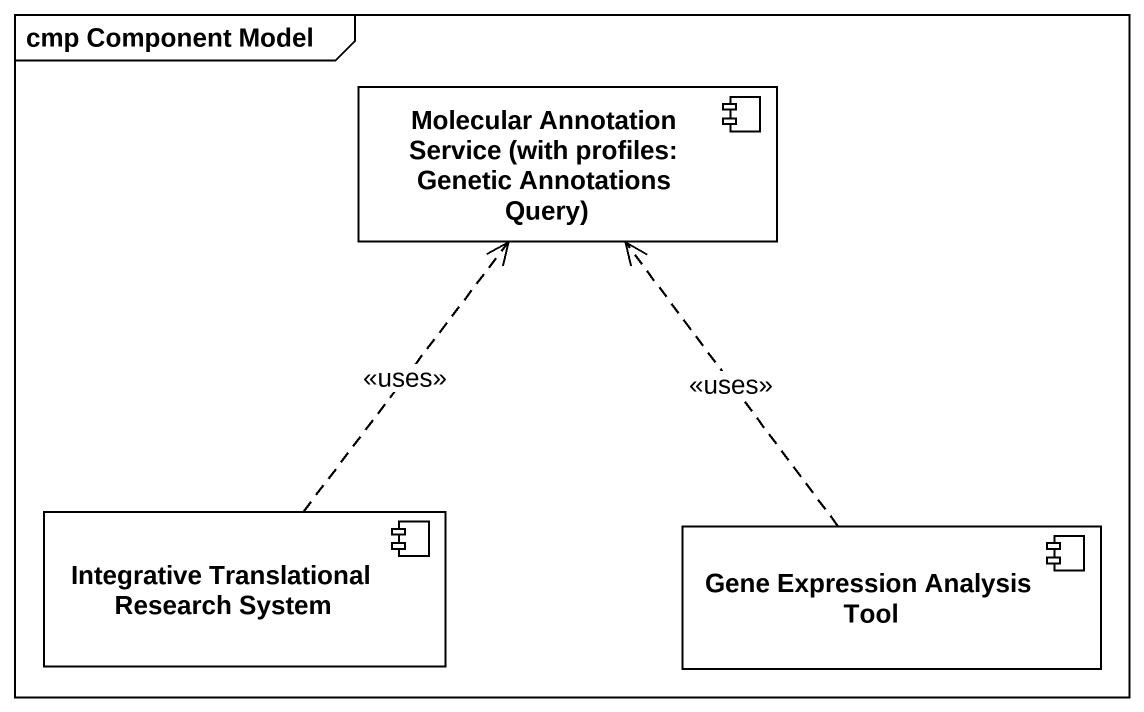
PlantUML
@startuml
mainframe cmp Component Model
component "Molecular Annotation Service (with profiles: Genetic Annotations Query)" as Molecular_Annotation
component "Integrative Translational Research System" as Integrative_Translational
component "Gene Expression Analysis Tool" as Gene_Expression_Analysis
Integrative_Translational .up.> Molecular_Annotation : <<uses>>
Gene_Expression_Analysis .up.> Molecular_Annotation : <<uses>>
@enduml
